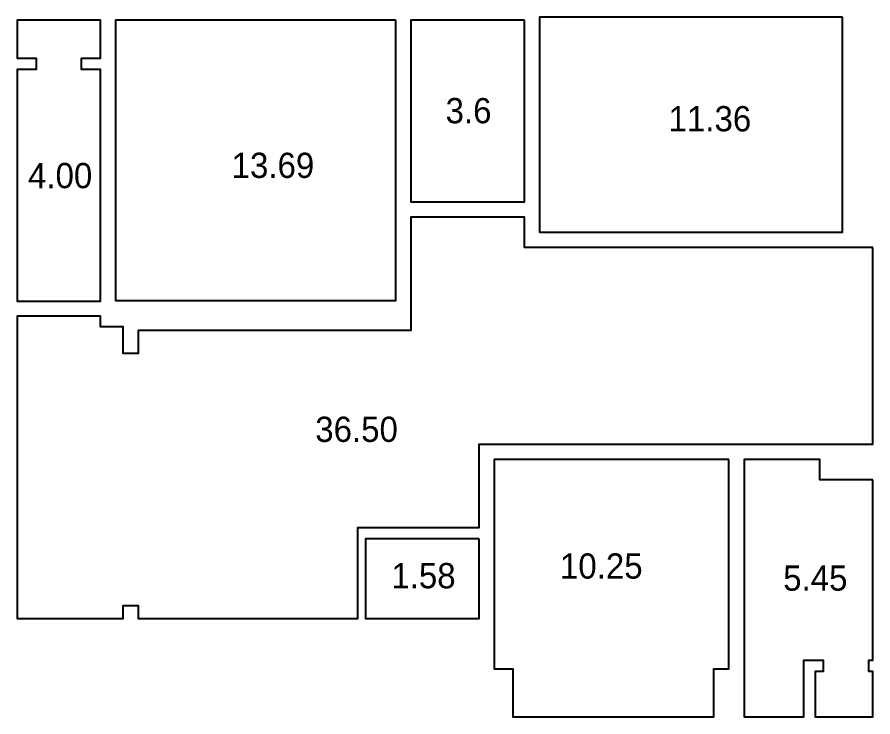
# Model space of a CAD drawing. Header units: inches. Extents: x 261411 to 598054, y 5888 to 34411.
# Drawn here: x 266310 to 277610, y 22939 to 32179 of the extents above; entities that cross this region are included whole.
import ezdxf
from ezdxf.enums import TextEntityAlignment as Align

# ---------------------------------------------------------------- set-up
doc = ezdxf.new("R2010")
doc.units = ezdxf.units.IN
doc.header["$LTSCALE"] = 50
doc.header["$MEASUREMENT"] = 0
doc.layers.add('03-TEXT', color=3, linetype='Continuous')
doc.layers.add('fur', color=6, linetype='Continuous')
doc.styles.add('코레일둥고', font='Korail_Round_Gothic_Medium.ttf')

msp = doc.modelspace()

# ---------------------------------------------------------------- linework, layer by layer
at = {"layer": 'fur'}
for points in [[(267410.3, 31149.1), (267410.3, 31488.9), (267160.3, 31488.9), (267160.3, 31638.9), (267410.3, 31638.9), (267410.3, 32138.9), (266310.3, 32138.9), (266310.3, 31638.9), (266560.3, 31638.9), (266560.3, 31488.9), (266310.3, 31488.9), (266310.3, 31378.9), (266310.3, 28428.9), (266410.3, 28428.9), (266440.3, 28428.9), (267310.3, 28428.9), (267410.3, 28428.9), (267410.3, 28738.9)], [(271310.3, 32138.9), (267610.3, 32138.9), (267610.3, 31148.9), (267610.3, 28738.9), (267610.3, 28438.9), (271310.3, 28438.9), (271310.3, 29338.9)], [(273010.3, 32138.9), (271510.3, 32138.9), (271510.3, 29738.9), (271540.3, 29738.9), (272210.3, 29738.9), (273010.3, 29738.9)], [(277210.3, 32178.9), (273210.3, 32178.9), (273210.3, 29338.9), (273240.3, 29338.9), (274110.3, 29338.9), (277210.3, 29338.9)], [(277610.3, 29138.9), (275068.3, 29138.9), (274110.3, 29138.9), (274080.3, 29138.9), (273210.3, 29138.9), (273010.3, 29138.9), (273010.3, 29538.9), (272210.3, 29538.9), (272180.3, 29538.9), (271510.3, 29538.9), (271510.3, 29338.9), (271510.3, 29308.9), (271510.3, 28438.9), (271510.3, 28238.9), (271510.3, 28038.9), (267910.3, 28038.9), (267910.3, 27738.9), (267710.3, 27738.9), (267710.3, 28088.9), (267410.3, 28088.9), (267410.3, 28228.9), (266310.3, 28228.9), (266310.3, 24238.9), (267710.3, 24238.9), (267710.3, 24408.9), (267910.3, 24408.9), (267910.3, 24238.9), (270810.3, 24238.9), (270810.3, 25438.9), (272410.3, 25438.9), (272410.3, 25468.9), (272410.3, 26338.9), (272410.3, 26538.9), (276110.3, 26538.9), (276140.3, 26538.9), (276910.3, 26538.9), (277610.3, 26538.9)], [(275710.3, 26338.9), (272610.3, 26338.9), (272610.3, 25438.9), (272610.3, 23572.9), (272855.3, 23572.9), (272855.3, 22938.9), (274190.3, 22938.9), (274230.3, 22938.9), (275510.3, 22938.9), (275510.3, 23572.9), (275710.3, 23572.9)], [(277610.3, 26068.9), (276910.3, 26068.9), (276910.3, 26338.9), (276880.3, 26338.9), (276110.3, 26338.9), (275910.3, 26338.9), (275910.3, 22938.9), (276700.3, 22938.9), (276700.3, 23688.9), (276955.3, 23688.9), (276955.3, 23538.9), (276850.3, 23538.9), (276850.3, 22938.9), (277610.3, 22938.9), (277610.3, 23538.9), (277555.3, 23538.9), (277555.3, 23688.9), (277610.3, 23688.9)], [(272410.3, 25288.9), (272375.2, 25288.9), (270910.3, 25288.9), (270910.3, 24238.9), (271110.3, 24238.9), (271140.3, 24238.9), (272110.3, 24238.9), (272410.3, 24238.9)]]:
    msp.add_lwpolyline(points, close=True, dxfattribs=at)

# ---------------------------------------------------------------- texts
at = {"layer": '03-TEXT', "style": '코레일둥고'}
for s, p in [('3.6', (272271.3, 30776.9)), ('11.36', (275458.5, 30670.8)), ('13.69', (269688.2, 30055)), ('4.00', (266878.6, 29920.1)), ('36.50', (270792.7, 26569.6)), ('10.25', (274024.1, 24764.3)), ('1.58', (271676.2, 24636.9)), ('5.45', (276850.1, 24605.1))]:
    msp.add_text(s, height=333.33, dxfattribs=at).set_placement(p, align=Align.CENTER)

doc.saveas('drawing.dxf')
